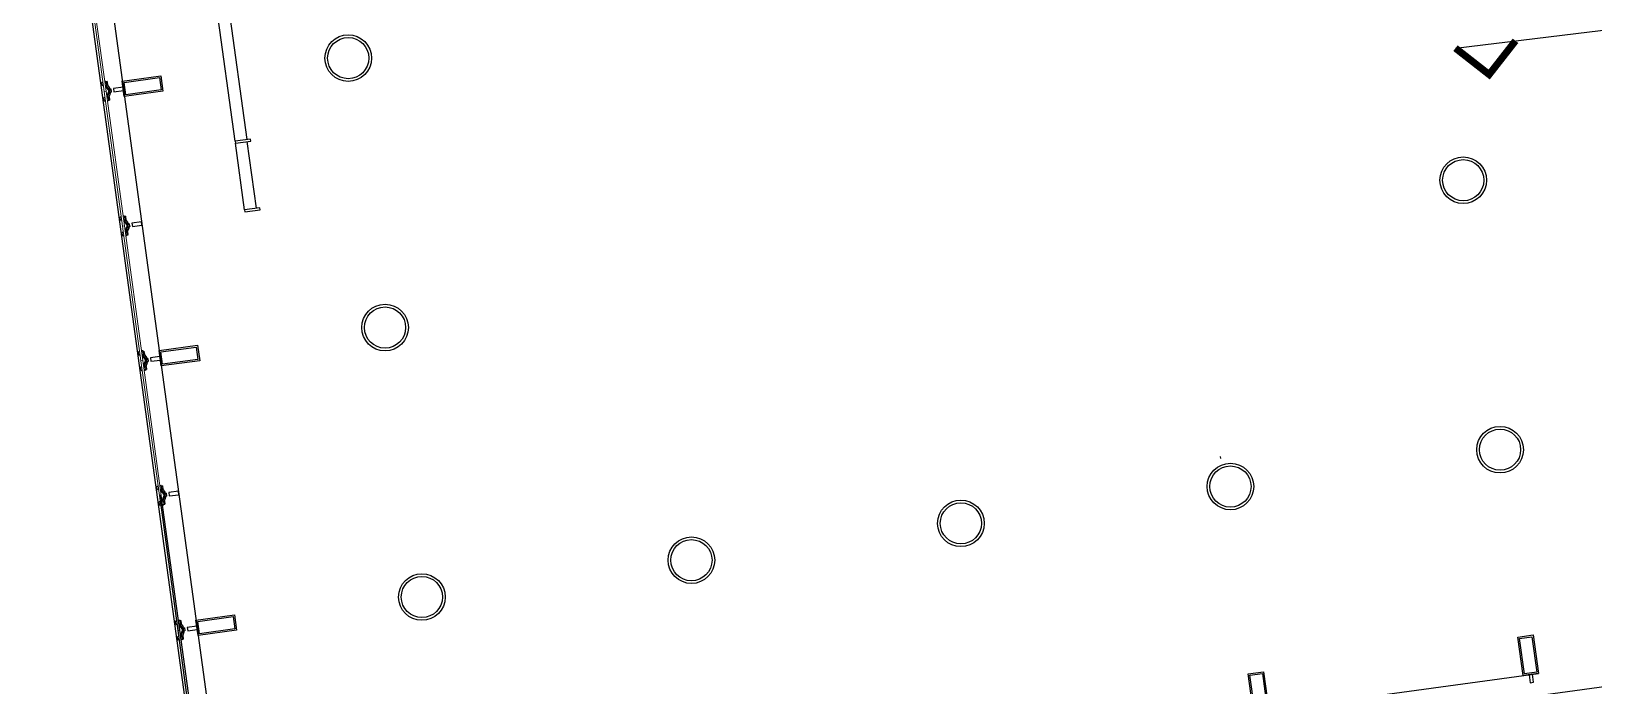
# Model space of a CAD drawing. Header units: millimetres. Extents: x 11680834 to 11851556, y -6213014 to -6078394.
# Drawn here: x 11680834 to 11700936, y -6109033 to -6100610 of the extents above; entities that cross this region are included whole.
import ezdxf

# ---------------------------------------------------------------- set-up
doc = ezdxf.new("R2010")
doc.units = ezdxf.units.MM
for name, color, linetype in [('A—\\M+5C3C5\\M+5B4B0', 135, 'Continuous'), ('A—\\M+5C7BD\\M+5CCE5', 7, 'Continuous'), ('E-COLS-F4$0$0S-COLS-I', 90, 'Continuous'), ('E2-RI-4F$0$A-GLAZ', 6, 'Continuous')]:
    doc.layers.add(name, color=color, linetype=linetype)

msp = doc.modelspace()

# ---------------------------------------------------------------- linework, layer by layer
at = {"color": 1}
msp.add_line((11699157, -6100828), (11701684, -6100518), dxfattribs=at)
at = {"color": 1, "const_width": 91.7, "elevation": 0}
msp.add_lwpolyline([(11699157, -6100828), (11699590, -6101167), (11699929, -6100733)], dxfattribs=at)
at = {"layer": 'A—\\M+5C3C5\\M+5B4B0', "lineweight": 13}
for p, q in [((11681534, -6099651), (11681771, -6101385)), ((11681796, -6101381), (11681559, -6099648)), ((11681771, -6101385), (11681796, -6101381)), ((11681796, -6101381), (11681771, -6101385)), ((11681771, -6101385), (11682008, -6103119)), ((11682033, -6103115), (11681796, -6101381)), ((11682008, -6103119), (11682033, -6103115)), ((11682033, -6103115), (11682008, -6103119)), ((11682008, -6103119), (11682245, -6104853)), ((11682270, -6104849), (11682033, -6103115)), ((11682245, -6104853), (11682270, -6104849)), ((11682270, -6104849), (11682245, -6104853)), ((11682245, -6104853), (11682482, -6106586)), ((11682507, -6106583), (11682270, -6104849)), ((11682482, -6106586), (11682507, -6106583))]:
    msp.add_line(p, q, dxfattribs=at)
at = {"layer": 'A—\\M+5C3C5\\M+5B4B0'}
for p, q in [((11683456, -6102025), (11683223, -6100316)), ((11683371, -6100296), (11683605, -6102005)), ((11683577, -6102910), (11683460, -6102050)), ((11683608, -6102029), (11683726, -6102889)), ((11683775, -6102883), (11683577, -6102910)), ((11683577, -6102910), (11683581, -6102935)), ((11683581, -6102935), (11683779, -6102907)), ((11683779, -6102907), (11683775, -6102883)), ((11696138, -6106108), (11696135, -6106083)), ((11682507, -6106583), (11682482, -6106586)), ((11682482, -6106586), (11682719, -6108320)), ((11682744, -6108317), (11682507, -6106583)), ((11682744, -6108317), (11682719, -6108320)), ((11682719, -6108320), (11682744, -6108317)), ((11682719, -6108320), (11682928, -6109854)), ((11682954, -6109851), (11682744, -6108317)), ((11682963, -6108265), (11682840, -6108282)), ((11682840, -6108282), (11682846, -6108325)), ((11682846, -6108325), (11682969, -6108308)), ((11682969, -6108308), (11682963, -6108265))]:
    msp.add_line(p, q, dxfattribs=at)
at = {"layer": 'A—\\M+5C3C5\\M+5B4B0', "extrusion": (0, 0, -1)}
for p, q in [((11683654, -6101998), (11683456, -6102025)), ((11683460, -6102050), (11683658, -6102023)), ((11683658, -6102023), (11683654, -6101998)), ((11683456, -6102025), (11683460, -6102050)), ((11682252, -6103063, 0), (11682129, -6103080, 0)), ((11682129, -6103080, 0), (11682135, -6103124, 0)), ((11682135, -6103124, 0), (11682258, -6103107, 0)), ((11682258, -6103107, 0), (11682252, -6103063, 0)), ((11682726, -6106531, 0), (11682603, -6106548, 0)), ((11682603, -6106548, 0), (11682609, -6106591, 0)), ((11682609, -6106591, 0), (11682732, -6106575, 0)), ((11682732, -6106575, 0), (11682726, -6106531, 0))]:
    msp.add_line(p, q, dxfattribs=at)
at = {"layer": 'A—\\M+5C3C5\\M+5B4B0'}
for points in [[(11680834, -6094750), (11683122, -6111495), (11702888, -6108794)], [(11682527, -6101382), (11682031, -6101450), (11682004, -6101252), (11682500, -6101184), (11682527, -6101382)]]:
    msp.add_lwpolyline(points, dxfattribs=at)
at = {"layer": 'A—\\M+5C3C5\\M+5B4B0', "elevation": 0}
for points in [[(11681148, -6094990), (11683361, -6111179), (11700224, -6108875)], [(11683001, -6104850), (11682505, -6104918), (11682478, -6104720), (11682974, -6104652), (11683001, -6104850)], [(11683475, -6108318), (11682979, -6108386), (11682952, -6108188), (11683448, -6108120), (11683475, -6108318)], [(11700026, -6108902), (11699959, -6108406), (11700157, -6108379), (11700224, -6108875), (11700026, -6108902)], [(11696559, -6109376), (11696491, -6108880), (11696689, -6108853), (11696757, -6109349), (11696559, -6109376)]]:
    msp.add_lwpolyline(points, dxfattribs=at)
at = {"layer": 'A—\\M+5C3C5\\M+5B4B0'}
for points in [[(11682504, -6101365), (11682049, -6101428), (11682027, -6101269), (11682483, -6101207)], [(11682021, -6101373), (11682015, -6101329), (11681892, -6101346), (11681898, -6101390)], [(11700118, -6108995), (11700161, -6108989), (11700147, -6108885), (11700104, -6108891)]]:
    msp.add_lwpolyline(points, close=True, dxfattribs=at)
at = {"layer": 'A—\\M+5C3C5\\M+5B4B0', "elevation": 0}
for points in [[(11682495, -6104841), (11682489, -6104797), (11682366, -6104814), (11682372, -6104857)], [(11682978, -6104833), (11682523, -6104895), (11682501, -6104737), (11682957, -6104675)], [(11683452, -6108301), (11682997, -6108363), (11682975, -6108205), (11683431, -6108142)], [(11700043, -6108879), (11699981, -6108423), (11700140, -6108402), (11700202, -6108857)], [(11696576, -6109353), (11696513, -6108897), (11696672, -6108876), (11696734, -6109331)]]:
    msp.add_lwpolyline(points, close=True, dxfattribs=at)
at = {"layer": 'A—\\M+5C7BD\\M+5CCE5'}
for centre, radius in [((11684911, -6100956), 300), ((11684911, -6100956), 265), ((11699256, -6102527), 300), ((11699256, -6102527), 265), ((11685385, -6104423), 300), ((11685385, -6104423), 265), ((11699730, -6105995), 300), ((11699730, -6105995), 265), ((11696262, -6106469), 300), ((11696262, -6106469), 265), ((11692794, -6106943), 300), ((11692794, -6106943), 265), ((11689327, -6107417), 300), ((11689327, -6107417), 265), ((11685859, -6107891), 300), ((11685859, -6107891), 265)]:
    msp.add_circle(centre, radius, dxfattribs=at)
at = {"layer": 'E-COLS-F4$0$0S-COLS-I'}
for centre, radius in [((11684911, -6100956), 300), ((11684911, -6100956), 265), ((11699256, -6102527), 300), ((11699256, -6102527), 265), ((11685385, -6104423), 300), ((11685385, -6104423), 265), ((11699730, -6105995), 300), ((11699730, -6105995), 265), ((11696262, -6106469), 300), ((11696262, -6106469), 265), ((11692794, -6106943), 300), ((11692794, -6106943), 265), ((11689327, -6107417), 300), ((11689327, -6107417), 265), ((11685859, -6107891), 300), ((11685859, -6107891), 265)]:
    msp.add_circle(centre, radius, dxfattribs=at)
at = {"layer": 'E2-RI-4F$0$A-GLAZ', "color": 8}
for p, q in [((11681754, -6101266), (11681740, -6101268)), ((11681754, -6101266), (11681740, -6101268)), ((11681740, -6101274), (11681740, -6101268)), ((11681740, -6101274), (11681740, -6101268)), ((11681745, -6101308), (11681740, -6101274)), ((11681745, -6101308), (11681740, -6101274)), ((11681745, -6101308), (11681760, -6101306)), ((11681745, -6101308), (11681760, -6101306)), ((11681794, -6101256), (11681779, -6101258)), ((11681794, -6101256), (11681779, -6101258)), ((11681809, -6101258), (11681780, -6101263)), ((11681809, -6101258), (11681780, -6101263)), ((11681785, -6101302), (11681815, -6101298)), ((11681785, -6101302), (11681815, -6101298)), ((11681787, -6101317), (11681831, -6101377)), ((11681787, -6101317), (11681831, -6101377)), ((11681794, -6101256), (11681795, -6101263)), ((11681794, -6101256), (11681795, -6101263)), ((11681795, -6101263), (11681800, -6101298)), ((11681795, -6101263), (11681800, -6101298)), ((11681802, -6101315), (11681800, -6101298)), ((11681802, -6101315), (11681800, -6101298)), ((11681845, -6101375), (11681802, -6101315)), ((11681845, -6101375), (11681802, -6101315)), ((11681831, -6101377), (11681805, -6101445)), ((11681831, -6101377), (11681805, -6101445)), ((11681809, -6101258), (11681810, -6101264)), ((11681809, -6101258), (11681810, -6101264)), ((11681810, -6101264), (11681815, -6101298)), ((11681810, -6101264), (11681815, -6101298)), ((11681811, -6101299), (11681841, -6101340)), ((11681811, -6101299), (11681841, -6101340)), ((11681820, -6101443), (11681845, -6101375)), ((11681820, -6101443), (11681845, -6101375)), ((11681850, -6101410), (11681832, -6101457)), ((11681850, -6101410), (11681832, -6101457)), ((11681842, -6101350), (11681838, -6101350)), ((11681842, -6101350), (11681838, -6101350)), ((11681842, -6101350), (11681838, -6101350)), ((11681842, -6101350), (11681838, -6101350)), ((11681843, -6101357), (11681841, -6101340)), ((11681845, -6101375), (11681841, -6101340)), ((11681843, -6101357), (11681841, -6101340)), ((11681845, -6101375), (11681841, -6101340)), ((11681858, -6101353), (11681843, -6101355)), ((11681858, -6101353), (11681843, -6101355)), ((11681858, -6101353), (11681843, -6101355)), ((11681858, -6101353), (11681843, -6101355)), ((11681858, -6101353), (11681843, -6101355)), ((11681858, -6101353), (11681843, -6101355)), ((11681858, -6101353), (11681843, -6101355)), ((11681858, -6101353), (11681843, -6101355)), ((11681845, -6101375), (11681843, -6101357)), ((11681845, -6101375), (11681843, -6101357)), ((11681848, -6101392), (11681845, -6101375)), ((11681848, -6101392), (11681845, -6101375)), ((11681848, -6101392), (11681845, -6101375)), ((11681848, -6101392), (11681845, -6101375)), ((11681845, -6101400), (11681849, -6101399)), ((11681845, -6101400), (11681849, -6101399)), ((11681845, -6101400), (11681849, -6101399)), ((11681845, -6101400), (11681849, -6101399)), ((11681848, -6101394), (11681863, -6101392)), ((11681850, -6101410), (11681848, -6101392)), ((11681848, -6101394), (11681863, -6101392)), ((11681848, -6101394), (11681863, -6101392)), ((11681848, -6101394), (11681863, -6101392)), ((11681848, -6101394), (11681863, -6101392)), ((11681850, -6101410), (11681848, -6101392)), ((11681848, -6101394), (11681863, -6101392)), ((11681848, -6101394), (11681863, -6101392)), ((11681848, -6101394), (11681863, -6101392)), ((11681850, -6101410), (11681848, -6101393)), ((11681850, -6101410), (11681848, -6101393)), ((11681858, -6101353), (11681858, -6101359)), ((11681858, -6101353), (11681862, -6101387)), ((11681858, -6101353), (11681862, -6101387)), ((11681858, -6101353), (11681858, -6101359)), ((11681858, -6101353), (11681858, -6101359)), ((11681858, -6101353), (11681862, -6101387)), ((11681858, -6101353), (11681862, -6101387)), ((11681858, -6101353), (11681858, -6101359)), ((11681858, -6101359), (11681863, -6101392)), ((11681858, -6101359), (11681863, -6101392)), ((11681858, -6101359), (11681863, -6101392)), ((11681858, -6101359), (11681863, -6101392)), ((11681862, -6101387), (11681863, -6101392)), ((11681862, -6101387), (11681863, -6101392)), ((11681862, -6101387), (11681863, -6101392)), ((11681862, -6101387), (11681863, -6101392)), ((11681781, -6101464), (11681767, -6101466)), ((11681781, -6101464), (11681767, -6101466)), ((11681771, -6101500), (11681767, -6101466)), ((11681771, -6101500), (11681767, -6101466)), ((11681772, -6101506), (11681771, -6101500)), ((11681772, -6101506), (11681771, -6101500)), ((11681772, -6101506), (11681787, -6101504)), ((11681772, -6101506), (11681787, -6101504)), ((11681836, -6101457), (11681807, -6101461)), ((11681836, -6101457), (11681807, -6101461)), ((11681812, -6101500), (11681842, -6101496)), ((11681812, -6101500), (11681842, -6101496)), ((11681813, -6101505), (11681828, -6101503)), ((11681813, -6101505), (11681828, -6101503)), ((11681822, -6101461), (11681820, -6101443)), ((11681822, -6101461), (11681820, -6101443)), ((11681822, -6101461), (11681827, -6101496)), ((11681822, -6101461), (11681827, -6101496)), ((11681827, -6101496), (11681828, -6101503)), ((11681827, -6101496), (11681828, -6101503)), ((11681836, -6101457), (11681841, -6101490)), ((11681836, -6101457), (11681841, -6101490)), ((11681841, -6101490), (11681842, -6101496)), ((11681841, -6101490), (11681842, -6101496)), ((11681991, -6103000), (11681977, -6103002)), ((11681991, -6103000), (11681977, -6103002)), ((11681977, -6103008), (11681977, -6103002)), ((11681977, -6103008), (11681977, -6103002)), ((11681982, -6103042), (11681977, -6103008)), ((11681982, -6103042), (11681977, -6103008)), ((11682031, -6102989), (11682016, -6102991)), ((11682031, -6102989), (11682016, -6102991)), ((11682046, -6102992), (11682017, -6102996)), ((11682046, -6102992), (11682017, -6102996)), ((11682031, -6102989), (11682032, -6102997)), ((11682031, -6102989), (11682032, -6102997)), ((11682032, -6102997), (11682037, -6103032)), ((11682032, -6102997), (11682037, -6103032)), ((11682046, -6102992), (11682047, -6102998)), ((11682046, -6102992), (11682047, -6102998)), ((11682047, -6102998), (11682052, -6103032)), ((11682047, -6102998), (11682052, -6103032)), ((11681982, -6103042), (11681997, -6103039)), ((11681982, -6103042), (11681997, -6103039)), ((11682018, -6103198), (11682004, -6103200)), ((11682018, -6103198), (11682004, -6103200)), ((11682008, -6103234), (11682004, -6103200)), ((11682008, -6103234), (11682004, -6103200)), ((11682022, -6103036), (11682052, -6103032)), ((11682022, -6103036), (11682052, -6103032)), ((11682024, -6103051), (11682068, -6103111)), ((11682024, -6103051), (11682068, -6103111)), ((11682039, -6103049), (11682037, -6103032)), ((11682039, -6103049), (11682037, -6103032)), ((11682082, -6103109), (11682039, -6103049)), ((11682082, -6103109), (11682039, -6103049)), ((11682068, -6103111), (11682042, -6103179)), ((11682068, -6103111), (11682042, -6103179)), ((11682073, -6103190), (11682044, -6103195)), ((11682073, -6103190), (11682044, -6103195)), ((11682048, -6103032), (11682078, -6103074)), ((11682048, -6103032), (11682078, -6103074)), ((11682057, -6103177), (11682082, -6103109)), ((11682057, -6103177), (11682082, -6103109)), ((11682059, -6103195), (11682057, -6103177)), ((11682059, -6103195), (11682057, -6103177)), ((11682059, -6103195), (11682064, -6103230)), ((11682059, -6103195), (11682064, -6103230)), ((11682064, -6103230), (11682065, -6103237)), ((11682064, -6103230), (11682065, -6103237)), ((11682087, -6103144), (11682069, -6103191)), ((11682087, -6103144), (11682069, -6103191)), ((11682073, -6103190), (11682078, -6103224)), ((11682073, -6103190), (11682078, -6103224)), ((11682079, -6103084), (11682075, -6103084)), ((11682079, -6103084), (11682075, -6103084)), ((11682079, -6103084), (11682075, -6103084)), ((11682079, -6103084), (11682075, -6103084)), ((11682080, -6103091), (11682078, -6103074)), ((11682082, -6103109), (11682078, -6103074)), ((11682080, -6103091), (11682078, -6103074)), ((11682082, -6103109), (11682078, -6103074)), ((11682078, -6103224), (11682079, -6103230)), ((11682078, -6103224), (11682079, -6103230)), ((11682095, -6103087), (11682080, -6103089)), ((11682095, -6103087), (11682080, -6103089)), ((11682095, -6103087), (11682080, -6103089)), ((11682095, -6103087), (11682080, -6103089)), ((11682095, -6103087), (11682080, -6103089)), ((11682095, -6103087), (11682080, -6103089)), ((11682095, -6103087), (11682080, -6103089)), ((11682095, -6103087), (11682080, -6103089)), ((11682082, -6103109), (11682080, -6103091)), ((11682082, -6103109), (11682080, -6103091)), ((11682087, -6103144), (11682082, -6103109)), ((11682085, -6103126), (11682082, -6103109)), ((11682087, -6103144), (11682082, -6103109)), ((11682085, -6103126), (11682082, -6103109)), ((11682082, -6103134), (11682086, -6103133)), ((11682082, -6103134), (11682086, -6103133)), ((11682082, -6103134), (11682086, -6103133)), ((11682082, -6103134), (11682086, -6103133)), ((11682085, -6103128), (11682100, -6103126)), ((11682087, -6103144), (11682085, -6103126)), ((11682085, -6103128), (11682100, -6103126)), ((11682085, -6103128), (11682100, -6103126)), ((11682085, -6103128), (11682100, -6103126)), ((11682085, -6103128), (11682100, -6103126)), ((11682087, -6103144), (11682085, -6103126)), ((11682085, -6103128), (11682100, -6103126)), ((11682085, -6103128), (11682100, -6103126)), ((11682085, -6103128), (11682100, -6103126)), ((11682095, -6103087), (11682095, -6103092)), ((11682095, -6103087), (11682099, -6103121)), ((11682095, -6103087), (11682099, -6103121)), ((11682095, -6103087), (11682095, -6103092)), ((11682095, -6103087), (11682095, -6103092)), ((11682095, -6103087), (11682099, -6103121)), ((11682095, -6103087), (11682099, -6103121)), ((11682095, -6103087), (11682095, -6103092)), ((11682095, -6103092), (11682100, -6103126)), ((11682095, -6103092), (11682100, -6103126)), ((11682095, -6103092), (11682100, -6103126)), ((11682095, -6103092), (11682100, -6103126)), ((11682099, -6103121), (11682100, -6103126)), ((11682099, -6103121), (11682100, -6103126)), ((11682099, -6103121), (11682100, -6103126)), ((11682099, -6103121), (11682100, -6103126)), ((11682009, -6103240), (11682008, -6103234)), ((11682009, -6103240), (11682008, -6103234)), ((11682009, -6103240), (11682024, -6103238)), ((11682009, -6103240), (11682024, -6103238)), ((11682049, -6103234), (11682079, -6103230)), ((11682049, -6103234), (11682079, -6103230)), ((11682050, -6103239), (11682065, -6103237)), ((11682050, -6103239), (11682065, -6103237)), ((11682228, -6104734), (11682214, -6104736)), ((11682228, -6104734), (11682214, -6104736)), ((11682214, -6104742), (11682214, -6104736)), ((11682214, -6104742), (11682214, -6104736)), ((11682219, -6104775), (11682214, -6104742)), ((11682219, -6104775), (11682214, -6104742)), ((11682219, -6104775), (11682234, -6104773)), ((11682219, -6104775), (11682234, -6104773)), ((11682268, -6104723), (11682253, -6104725)), ((11682268, -6104723), (11682253, -6104725)), ((11682283, -6104726), (11682254, -6104730)), ((11682283, -6104726), (11682254, -6104730)), ((11682259, -6104770), (11682289, -6104766)), ((11682259, -6104770), (11682289, -6104766)), ((11682261, -6104785), (11682305, -6104844)), ((11682261, -6104785), (11682305, -6104844)), ((11682268, -6104723), (11682269, -6104731)), ((11682268, -6104723), (11682269, -6104731)), ((11682269, -6104731), (11682274, -6104766)), ((11682269, -6104731), (11682274, -6104766)), ((11682276, -6104783), (11682274, -6104766)), ((11682276, -6104783), (11682274, -6104766)), ((11682319, -6104842), (11682276, -6104783)), ((11682319, -6104842), (11682276, -6104783)), ((11682283, -6104726), (11682284, -6104732)), ((11682283, -6104726), (11682284, -6104732)), ((11682284, -6104732), (11682289, -6104766)), ((11682284, -6104732), (11682289, -6104766)), ((11682285, -6104766), (11682315, -6104807)), ((11682285, -6104766), (11682315, -6104807)), ((11682316, -6104818), (11682312, -6104818)), ((11682316, -6104818), (11682312, -6104818)), ((11682316, -6104818), (11682312, -6104818)), ((11682316, -6104818), (11682312, -6104818)), ((11682317, -6104825), (11682315, -6104807)), ((11682319, -6104842), (11682315, -6104807)), ((11682317, -6104825), (11682315, -6104807)), ((11682319, -6104842), (11682315, -6104807)), ((11682332, -6104821), (11682317, -6104823)), ((11682332, -6104821), (11682317, -6104823)), ((11682332, -6104821), (11682317, -6104823)), ((11682332, -6104821), (11682317, -6104823)), ((11682332, -6104821), (11682317, -6104823)), ((11682332, -6104821), (11682317, -6104823)), ((11682332, -6104821), (11682317, -6104823)), ((11682332, -6104821), (11682317, -6104823)), ((11682319, -6104842), (11682317, -6104825)), ((11682319, -6104842), (11682317, -6104825)), ((11682332, -6104821), (11682332, -6104826)), ((11682332, -6104821), (11682336, -6104854)), ((11682332, -6104821), (11682336, -6104854)), ((11682332, -6104821), (11682332, -6104826)), ((11682332, -6104821), (11682332, -6104826)), ((11682332, -6104821), (11682336, -6104854)), ((11682332, -6104821), (11682336, -6104854)), ((11682332, -6104821), (11682332, -6104826)), ((11682332, -6104826), (11682337, -6104860)), ((11682332, -6104826), (11682337, -6104860)), ((11682332, -6104826), (11682337, -6104860)), ((11682332, -6104826), (11682337, -6104860)), ((11682255, -6104932), (11682241, -6104934)), ((11682255, -6104932), (11682241, -6104934)), ((11682245, -6104968), (11682241, -6104934)), ((11682245, -6104968), (11682241, -6104934)), ((11682246, -6104974), (11682245, -6104968)), ((11682246, -6104974), (11682245, -6104968)), ((11682246, -6104974), (11682261, -6104972)), ((11682246, -6104974), (11682261, -6104972)), ((11682305, -6104844), (11682279, -6104913)), ((11682305, -6104844), (11682279, -6104913)), ((11682310, -6104924), (11682281, -6104928)), ((11682310, -6104924), (11682281, -6104928)), ((11682286, -6104968), (11682316, -6104964)), ((11682286, -6104968), (11682316, -6104964)), ((11682287, -6104973), (11682302, -6104971)), ((11682287, -6104973), (11682302, -6104971)), ((11682294, -6104911), (11682319, -6104842)), ((11682294, -6104911), (11682319, -6104842)), ((11682296, -6104929), (11682294, -6104911)), ((11682296, -6104929), (11682294, -6104911)), ((11682296, -6104929), (11682301, -6104964)), ((11682296, -6104929), (11682301, -6104964)), ((11682301, -6104964), (11682302, -6104971)), ((11682301, -6104964), (11682302, -6104971)), ((11682324, -6104877), (11682306, -6104925)), ((11682324, -6104877), (11682306, -6104925)), ((11682310, -6104924), (11682315, -6104958)), ((11682310, -6104924), (11682315, -6104958)), ((11682315, -6104958), (11682316, -6104964)), ((11682315, -6104958), (11682316, -6104964)), ((11682324, -6104877), (11682319, -6104842)), ((11682322, -6104860), (11682319, -6104842)), ((11682324, -6104877), (11682319, -6104842)), ((11682322, -6104860), (11682319, -6104842)), ((11682319, -6104868), (11682323, -6104867)), ((11682319, -6104868), (11682323, -6104867)), ((11682319, -6104868), (11682323, -6104867)), ((11682319, -6104868), (11682323, -6104867)), ((11682322, -6104862), (11682337, -6104860)), ((11682324, -6104877), (11682322, -6104860)), ((11682322, -6104862), (11682337, -6104860)), ((11682322, -6104862), (11682337, -6104860)), ((11682322, -6104862), (11682337, -6104860)), ((11682322, -6104862), (11682337, -6104860)), ((11682324, -6104877), (11682322, -6104860)), ((11682322, -6104862), (11682337, -6104860)), ((11682322, -6104862), (11682337, -6104860)), ((11682322, -6104862), (11682337, -6104860)), ((11682336, -6104854), (11682337, -6104860)), ((11682336, -6104854), (11682337, -6104860)), ((11682336, -6104854), (11682337, -6104860)), ((11682336, -6104854), (11682337, -6104860)), ((11682465, -6106468), (11682451, -6106470)), ((11682465, -6106468), (11682451, -6106470)), ((11682451, -6106475), (11682451, -6106470)), ((11682451, -6106475), (11682451, -6106470)), ((11682456, -6106509), (11682451, -6106475)), ((11682456, -6106509), (11682451, -6106475)), ((11682456, -6106509), (11682471, -6106507)), ((11682456, -6106509), (11682471, -6106507)), ((11682505, -6106457), (11682490, -6106459)), ((11682505, -6106457), (11682490, -6106459)), ((11682520, -6106460), (11682491, -6106464)), ((11682520, -6106460), (11682491, -6106464)), ((11682496, -6106504), (11682526, -6106500)), ((11682496, -6106504), (11682526, -6106500)), ((11682498, -6106519), (11682542, -6106578)), ((11682498, -6106519), (11682542, -6106578)), ((11682505, -6106457), (11682506, -6106464)), ((11682505, -6106457), (11682506, -6106464)), ((11682506, -6106464), (11682511, -6106499)), ((11682506, -6106464), (11682511, -6106499)), ((11682513, -6106517), (11682511, -6106499)), ((11682513, -6106517), (11682511, -6106499)), ((11682556, -6106576), (11682513, -6106517)), ((11682556, -6106576), (11682513, -6106517)), ((11682542, -6106578), (11682516, -6106647)), ((11682542, -6106578), (11682516, -6106647)), ((11682520, -6106460), (11682521, -6106466)), ((11682520, -6106460), (11682521, -6106466)), ((11682521, -6106466), (11682526, -6106500)), ((11682521, -6106466), (11682526, -6106500)), ((11682522, -6106500), (11682552, -6106541)), ((11682522, -6106500), (11682552, -6106541)), ((11682531, -6106645), (11682556, -6106576)), ((11682531, -6106645), (11682556, -6106576)), ((11682533, -6106663), (11682531, -6106645)), ((11682533, -6106663), (11682531, -6106645)), ((11682561, -6106611), (11682543, -6106659)), ((11682561, -6106611), (11682543, -6106659)), ((11682553, -6106552), (11682549, -6106552)), ((11682553, -6106552), (11682549, -6106552)), ((11682553, -6106552), (11682549, -6106552)), ((11682553, -6106552), (11682549, -6106552)), ((11682554, -6106559), (11682552, -6106541)), ((11682556, -6106576), (11682552, -6106541)), ((11682554, -6106559), (11682552, -6106541)), ((11682556, -6106576), (11682552, -6106541)), ((11682569, -6106554), (11682554, -6106556)), ((11682569, -6106554), (11682554, -6106556)), ((11682569, -6106554), (11682554, -6106556)), ((11682569, -6106554), (11682554, -6106556)), ((11682569, -6106554), (11682554, -6106556)), ((11682569, -6106554), (11682554, -6106556)), ((11682569, -6106554), (11682554, -6106556)), ((11682569, -6106554), (11682554, -6106556)), ((11682556, -6106576), (11682554, -6106559)), ((11682556, -6106576), (11682554, -6106559)), ((11682561, -6106611), (11682556, -6106576)), ((11682559, -6106594), (11682556, -6106576)), ((11682561, -6106611), (11682556, -6106576)), ((11682559, -6106594), (11682556, -6106576)), ((11682556, -6106602), (11682560, -6106601)), ((11682556, -6106602), (11682560, -6106601)), ((11682556, -6106602), (11682560, -6106601)), ((11682556, -6106602), (11682560, -6106601)), ((11682559, -6106596), (11682574, -6106594)), ((11682561, -6106611), (11682559, -6106594)), ((11682559, -6106596), (11682574, -6106594)), ((11682559, -6106596), (11682574, -6106594)), ((11682559, -6106596), (11682574, -6106594)), ((11682559, -6106596), (11682574, -6106594)), ((11682561, -6106611), (11682559, -6106594)), ((11682559, -6106596), (11682574, -6106594)), ((11682559, -6106596), (11682574, -6106594)), ((11682559, -6106596), (11682574, -6106594)), ((11682569, -6106554), (11682569, -6106560)), ((11682569, -6106554), (11682573, -6106588)), ((11682569, -6106554), (11682573, -6106588)), ((11682569, -6106554), (11682569, -6106560)), ((11682569, -6106554), (11682569, -6106560)), ((11682569, -6106554), (11682573, -6106588)), ((11682569, -6106554), (11682573, -6106588)), ((11682569, -6106554), (11682569, -6106560)), ((11682569, -6106560), (11682574, -6106594)), ((11682569, -6106560), (11682574, -6106594)), ((11682569, -6106560), (11682574, -6106594)), ((11682569, -6106560), (11682574, -6106594)), ((11682573, -6106588), (11682574, -6106594)), ((11682573, -6106588), (11682574, -6106594)), ((11682573, -6106588), (11682574, -6106594)), ((11682573, -6106588), (11682574, -6106594)), ((11682492, -6106666), (11682478, -6106668)), ((11682492, -6106666), (11682478, -6106668)), ((11682482, -6106702), (11682478, -6106668)), ((11682482, -6106702), (11682478, -6106668)), ((11682483, -6106707), (11682482, -6106702)), ((11682483, -6106707), (11682482, -6106702)), ((11682483, -6106707), (11682498, -6106705)), ((11682483, -6106707), (11682498, -6106705)), ((11682547, -6106658), (11682518, -6106662)), ((11682547, -6106658), (11682518, -6106662)), ((11682523, -6106702), (11682553, -6106698)), ((11682523, -6106702), (11682553, -6106698)), ((11682524, -6106707), (11682539, -6106705)), ((11682524, -6106707), (11682539, -6106705)), ((11682533, -6106663), (11682538, -6106698)), ((11682533, -6106663), (11682538, -6106698)), ((11682538, -6106698), (11682539, -6106705)), ((11682538, -6106698), (11682539, -6106705)), ((11682547, -6106658), (11682552, -6106692)), ((11682547, -6106658), (11682552, -6106692)), ((11682552, -6106692), (11682553, -6106698)), ((11682552, -6106692), (11682553, -6106698)), ((11682702, -6108201), (11682688, -6108204)), ((11682702, -6108201), (11682688, -6108204)), ((11682688, -6108209), (11682688, -6108204)), ((11682688, -6108209), (11682688, -6108204)), ((11682693, -6108243), (11682688, -6108209)), ((11682693, -6108243), (11682688, -6108209)), ((11682693, -6108243), (11682708, -6108241)), ((11682693, -6108243), (11682708, -6108241)), ((11682742, -6108191), (11682727, -6108193)), ((11682742, -6108191), (11682727, -6108193)), ((11682757, -6108194), (11682728, -6108198)), ((11682757, -6108194), (11682728, -6108198)), ((11682733, -6108238), (11682763, -6108234)), ((11682733, -6108238), (11682763, -6108234)), ((11682735, -6108253), (11682779, -6108312)), ((11682735, -6108253), (11682779, -6108312)), ((11682742, -6108191), (11682743, -6108198)), ((11682742, -6108191), (11682743, -6108198)), ((11682743, -6108198), (11682748, -6108233)), ((11682743, -6108198), (11682748, -6108233)), ((11682750, -6108251), (11682748, -6108233)), ((11682750, -6108251), (11682748, -6108233)), ((11682793, -6108310), (11682750, -6108251)), ((11682793, -6108310), (11682750, -6108251)), ((11682757, -6108194), (11682758, -6108200)), ((11682757, -6108194), (11682758, -6108200)), ((11682758, -6108200), (11682763, -6108234)), ((11682758, -6108200), (11682763, -6108234)), ((11682759, -6108234), (11682789, -6108275)), ((11682759, -6108234), (11682789, -6108275)), ((11682729, -6108400), (11682715, -6108402)), ((11682729, -6108400), (11682715, -6108402)), ((11682719, -6108435), (11682715, -6108402)), ((11682719, -6108435), (11682715, -6108402)), ((11682720, -6108441), (11682719, -6108435)), ((11682720, -6108441), (11682719, -6108435)), ((11682720, -6108441), (11682735, -6108439)), ((11682720, -6108441), (11682735, -6108439)), ((11682779, -6108312), (11682753, -6108381)), ((11682779, -6108312), (11682753, -6108381)), ((11682784, -6108392), (11682755, -6108396)), ((11682784, -6108392), (11682755, -6108396)), ((11682760, -6108436), (11682790, -6108432)), ((11682760, -6108436), (11682790, -6108432)), ((11682761, -6108441), (11682776, -6108439)), ((11682761, -6108441), (11682776, -6108439)), ((11682768, -6108379), (11682793, -6108310)), ((11682768, -6108379), (11682793, -6108310)), ((11682770, -6108396), (11682768, -6108379)), ((11682770, -6108396), (11682768, -6108379)), ((11682770, -6108396), (11682775, -6108431)), ((11682770, -6108396), (11682775, -6108431)), ((11682775, -6108431), (11682776, -6108439)), ((11682775, -6108431), (11682776, -6108439)), ((11682798, -6108345), (11682780, -6108393)), ((11682798, -6108345), (11682780, -6108393)), ((11682784, -6108392), (11682789, -6108426)), ((11682784, -6108392), (11682789, -6108426)), ((11682790, -6108285), (11682786, -6108286)), ((11682790, -6108285), (11682786, -6108286)), ((11682790, -6108285), (11682786, -6108286)), ((11682790, -6108285), (11682786, -6108286)), ((11682791, -6108293), (11682789, -6108275)), ((11682793, -6108310), (11682789, -6108275)), ((11682791, -6108293), (11682789, -6108275)), ((11682793, -6108310), (11682789, -6108275)), ((11682789, -6108426), (11682790, -6108432)), ((11682789, -6108426), (11682790, -6108432)), ((11682806, -6108288), (11682791, -6108290)), ((11682806, -6108288), (11682791, -6108290)), ((11682806, -6108288), (11682791, -6108290)), ((11682806, -6108288), (11682791, -6108290)), ((11682806, -6108288), (11682791, -6108290)), ((11682806, -6108288), (11682791, -6108290)), ((11682806, -6108288), (11682791, -6108290)), ((11682806, -6108288), (11682791, -6108290)), ((11682793, -6108310), (11682791, -6108293)), ((11682793, -6108310), (11682791, -6108293)), ((11682798, -6108345), (11682793, -6108310)), ((11682796, -6108328), (11682793, -6108310)), ((11682798, -6108345), (11682793, -6108310)), ((11682796, -6108328), (11682793, -6108310)), ((11682793, -6108335), (11682797, -6108335)), ((11682793, -6108335), (11682797, -6108335)), ((11682793, -6108335), (11682797, -6108335)), ((11682793, -6108335), (11682797, -6108335)), ((11682796, -6108330), (11682811, -6108328)), ((11682798, -6108345), (11682796, -6108328)), ((11682796, -6108330), (11682811, -6108328)), ((11682796, -6108330), (11682811, -6108328)), ((11682796, -6108330), (11682811, -6108328)), ((11682796, -6108330), (11682811, -6108328)), ((11682798, -6108345), (11682796, -6108328)), ((11682796, -6108330), (11682811, -6108328)), ((11682796, -6108330), (11682811, -6108328)), ((11682796, -6108330), (11682811, -6108328)), ((11682806, -6108288), (11682806, -6108294)), ((11682806, -6108288), (11682810, -6108322)), ((11682806, -6108288), (11682810, -6108322)), ((11682806, -6108288), (11682806, -6108294)), ((11682806, -6108288), (11682806, -6108294)), ((11682806, -6108288), (11682810, -6108322)), ((11682806, -6108288), (11682810, -6108322)), ((11682806, -6108288), (11682806, -6108294)), ((11682806, -6108294), (11682811, -6108328)), ((11682806, -6108294), (11682811, -6108328)), ((11682806, -6108294), (11682811, -6108328)), ((11682806, -6108294), (11682811, -6108328)), ((11682810, -6108322), (11682811, -6108328)), ((11682810, -6108322), (11682811, -6108328)), ((11682810, -6108322), (11682811, -6108328)), ((11682810, -6108322), (11682811, -6108328))]:
    msp.add_line(p, q, dxfattribs=at)

doc.saveas('drawing.dxf')
